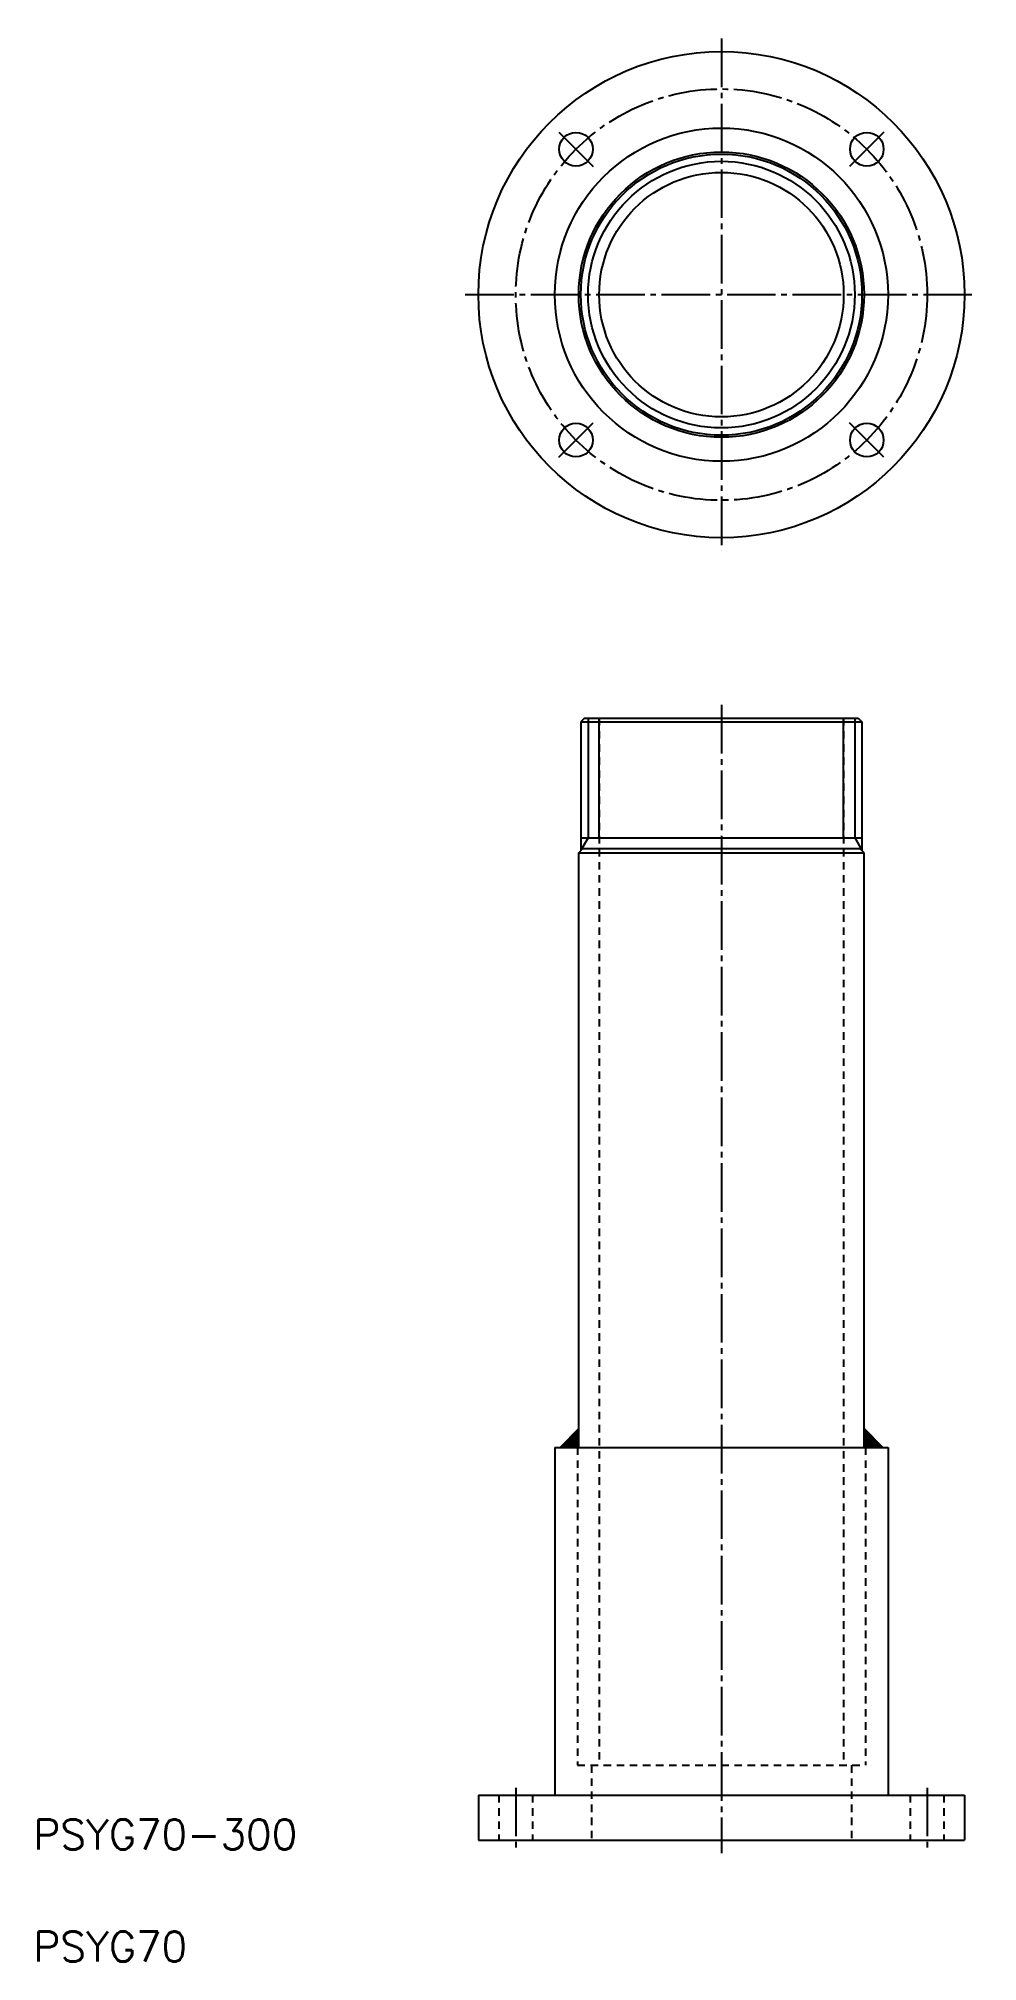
# Model space of a CAD drawing. Extents: x 106 to 357, y 20 to 534.
import ezdxf

# ---------------------------------------------------------------- set-up
doc = ezdxf.new("R2010")
doc.units = 0
doc.linetypes.add('CENTER', pattern=[17.5, 13, -1.5, 1.5, -1.5])
doc.linetypes.add('DASHED', pattern=[3.5, 2, -1.5])
doc.layers.get('0').update_dxf_attribs({"linetype": 'CONTINUOUS'})
doc.layers.add('CENTER', color=1, linetype='CENTER')
doc.styles.get("Standard").update_dxf_attribs({"font": 'txt.shx', "bigfont": '@extfont2.shx'})

# ---------------------------------------------------------------- blocks, each defined once
blk = doc.blocks.new('*U2')
at = {"color": 3, "linetype": 'CONTINUOUS'}
for p, q in [((250.28, 162.48), (245.28, 157.48)), ((250.28, 157.48), (250.28, 162.48)), ((326.58, 162.48), (326.58, 157.48)), ((331.58, 157.48), (326.58, 162.48)), ((245.28, 157.48), (250.28, 157.48)), ((326.58, 157.48), (331.58, 157.48))]:
    blk.add_line(p, q, dxfattribs=at)
for points in [[(250.28, 162.48), (245.28, 157.48), (250.28, 157.48)], [(326.58, 162.48), (326.58, 157.48), (331.58, 157.48)], [(245.28, 157.48), (245.28, 157.48), (250.28, 157.48)], [(326.58, 157.48), (326.58, 157.48), (331.58, 157.48)]]:
    blk.add_solid(points, dxfattribs=at)

msp = doc.modelspace()

# ---------------------------------------------------------------- linework, layer by layer
at = {"color": 7, "linetype": 'CONTINUOUS'}
for p, q in [((251.84, 352.48), (250.84, 351.48)), ((250.84, 351.48), (326.02, 351.48)), ((250.84, 351.48), (250.84, 317.04)), ((251.84, 352.48), (325.02, 352.48)), ((325.02, 352.48), (326.02, 351.48)), ((326.02, 351.48), (326.02, 317.04)), ((250.84, 320.48), (326.02, 320.48)), ((250.28, 316.48), (251.28, 317.48)), ((250.28, 157.48), (250.28, 316.48)), ((250.28, 316.48), (326.58, 316.48)), ((325.58, 317.48), (251.28, 317.48)), ((326.58, 316.48), (325.58, 317.48)), ((326.58, 157.48), (326.58, 316.48)), ((250.28, 162.48), (245.28, 157.48)), ((326.58, 162.48), (331.58, 157.48)), ((243.88, 157.48), (332.98, 157.48)), ((243.88, 157.48), (243.88, 64.48)), ((332.98, 157.48), (332.98, 64.48)), ((223.43, 64.48), (223.43, 52.48)), ((223.43, 64.48), (353.43, 64.48)), ((353.43, 64.48), (353.43, 52.48)), ((223.43, 52.48), (353.43, 52.48)), ((223.43, 52.48), (353.43, 52.48))]:
    msp.add_line(p, q, dxfattribs=at)
at = {"color": 3, "linetype": 'CONTINUOUS'}
for p, q in [((252.78, 352.48), (252.78, 320.48)), ((255.74, 320.48), (255.74, 352.48)), ((321.12, 320.48), (321.12, 352.48)), ((324.08, 352.48), (324.08, 320.48)), ((252.78, 320.48), (250.84, 317.13)), ((324.08, 320.48), (326.02, 317.13))]:
    msp.add_line(p, q, dxfattribs=at)
at = {"color": 3, "linetype": 'DASHED'}
for p, q in [((255.78, 352.48), (255.78, 72.48)), ((321.08, 352.48), (321.08, 72.48)), ((249.93, 157.48), (249.93, 72.48)), ((326.93, 157.48), (326.93, 72.48)), ((249.93, 72.48), (326.93, 72.48)), ((253.68, 72.48), (253.68, 52.48)), ((323.18, 72.48), (323.18, 52.48)), ((228.93, 64.48), (228.93, 52.48)), ((237.93, 64.48), (237.93, 52.48)), ((338.93, 64.48), (338.93, 52.48)), ((347.93, 64.48), (347.93, 52.48))]:
    msp.add_line(p, q, dxfattribs=at)
at = {"color": 7, "linetype": 'CONTINUOUS'}
for centre, radius in [((288.43, 465.69), 65), ((288.43, 465.69), 44.55), ((249.54, 504.58), 4.5), ((327.32, 504.58), 4.5), ((288.43, 465.69), 38.15), ((288.43, 465.69), 37.59), ((288.43, 465.69), 32.69), ((249.54, 426.79), 4.5), ((327.32, 426.79), 4.5)]:
    msp.add_circle(centre, radius, dxfattribs=at)
at = {"color": 3, "linetype": 'CONTINUOUS'}
msp.add_circle((288.43, 465.69), 35.65, dxfattribs=at)
at = {"layer": 'CENTER', "color": 1, "linetype": 'CENTER'}
for p, q in [((288.43, 534.19), (288.43, 397.19)), ((244.94, 509.17), (254.13, 499.98)), ((331.91, 509.17), (322.72, 499.98)), ((219.93, 465.69), (356.93, 465.69)), ((293.32, 465.69), (298.2, 465.69)), ((288.43, 460.8), (288.43, 455.91)), ((244.94, 422.2), (254.13, 431.39)), ((331.91, 422.2), (322.72, 431.39)), ((288.43, 355.98), (288.43, 48.98)), ((233.43, 66.48), (233.43, 50.48)), ((343.43, 66.48), (343.43, 50.48))]:
    msp.add_line(p, q, dxfattribs=at)
msp.add_circle((288.43, 465.69), 55, dxfattribs=at)

# ---------------------------------------------------------------- block references
at = {"color": 3, "linetype": 'CONTINUOUS'}
msp.add_blockref('*U2', (0, 0), dxfattribs=at)

# ---------------------------------------------------------------- texts
at = {"color": 7, "linetype": 'CONTINUOUS'}
for s, p in [('PSYG70-300', (104.41, 50)), ('PSYG70', (104.41, 20))]:
    msp.add_text(s, height=8, dxfattribs=at).set_placement(p)

doc.saveas('drawing.dxf')
